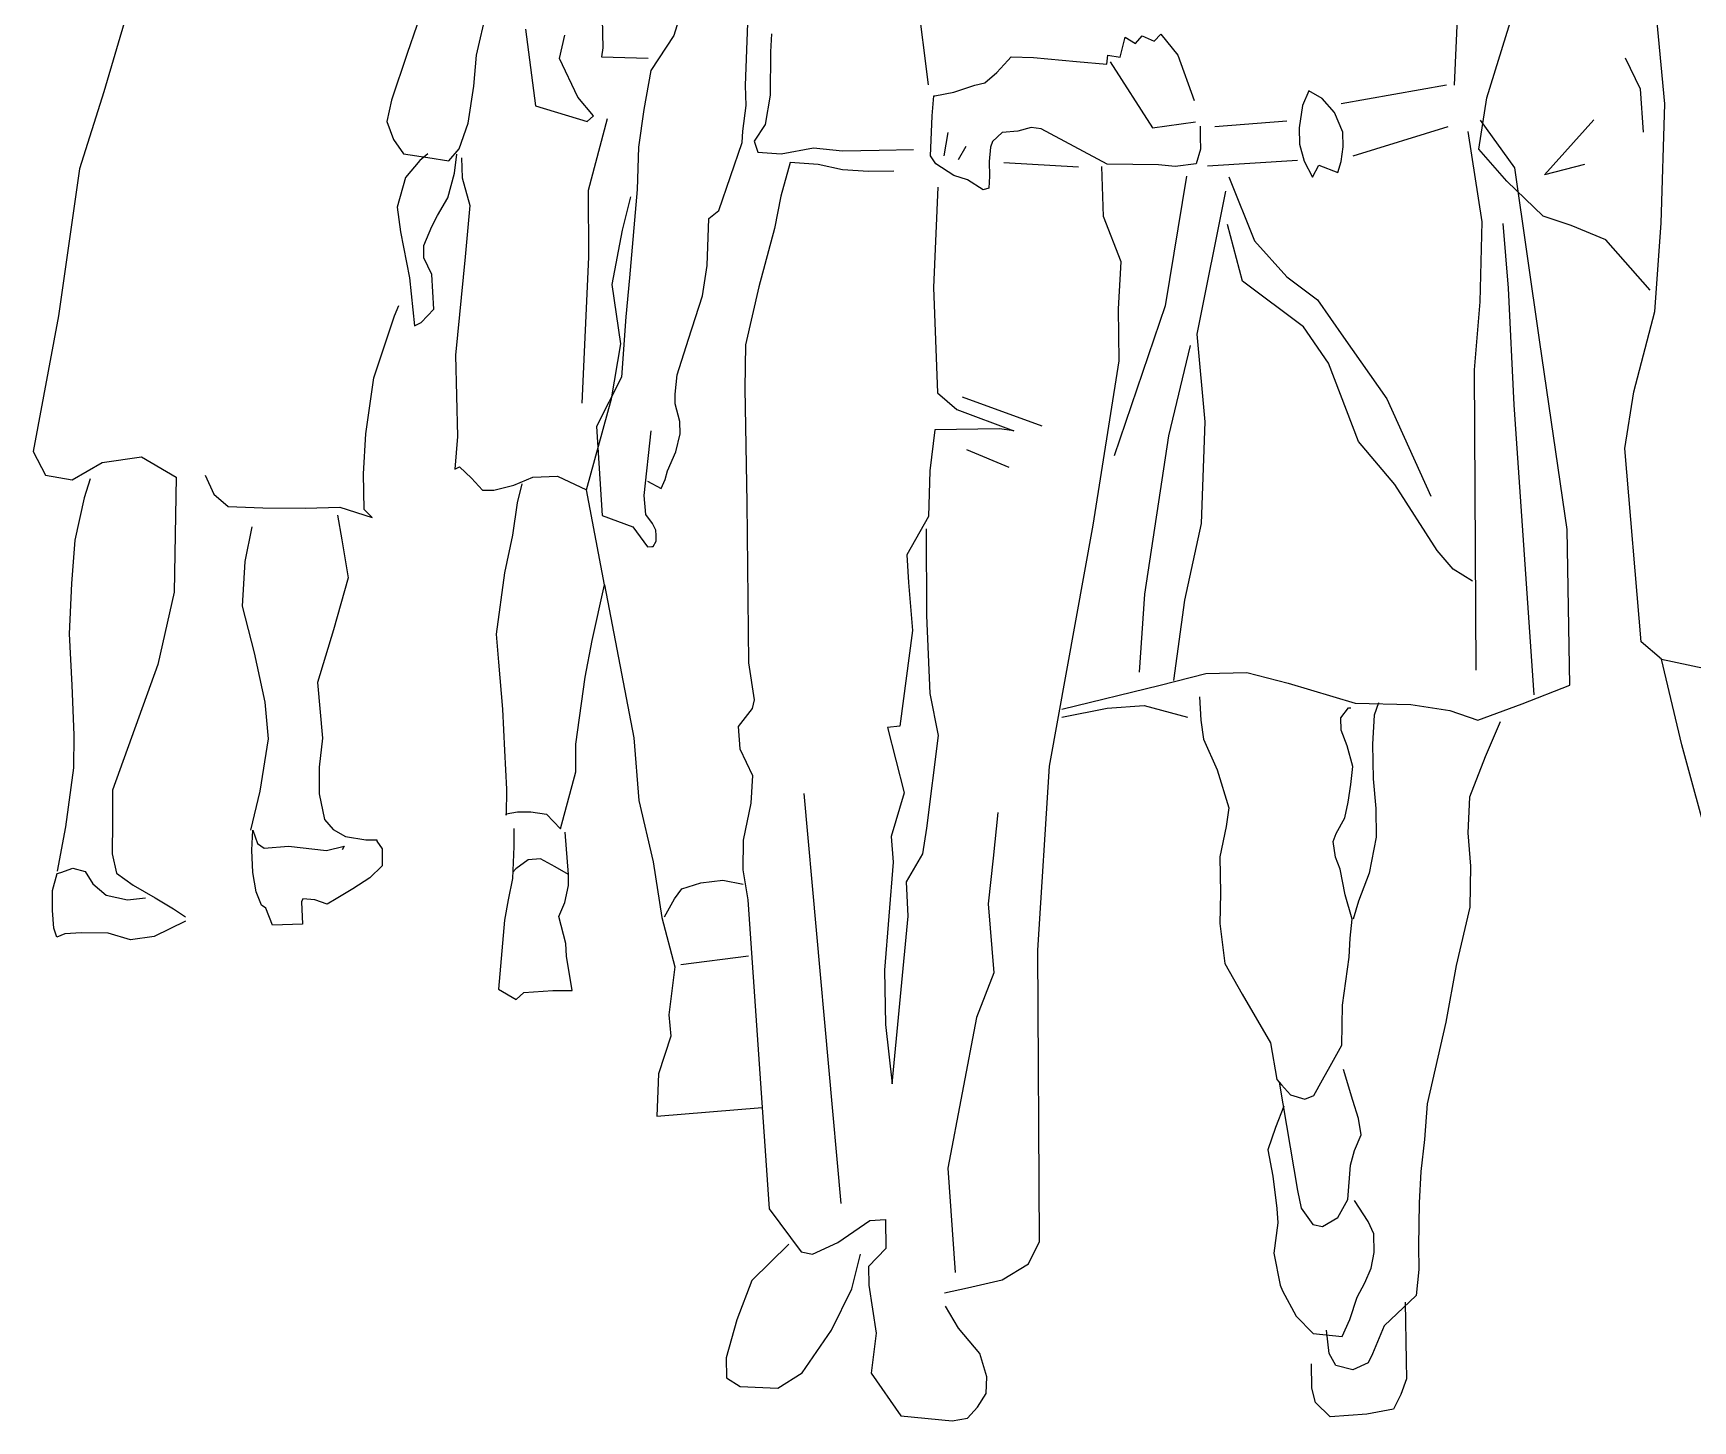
# Model space of a CAD drawing. Header units: millimetres. Extents: x -1574.69 to -1571.06, y 1777.78 to 1779.76.
# Drawn here: x -1573.295 to -1572.151, y 1778.133 to 1779.09 of the extents above; entities that cross this region are included whole.
import ezdxf

# ---------------------------------------------------------------- set-up
doc = ezdxf.new("R2010")
doc.units = ezdxf.units.MM
doc.header["$LTSCALE"] = 10
doc.layers.add('Humanos', color=2, linetype='Continuous')

msp = doc.modelspace()

# ---------------------------------------------------------------- linework, layer by layer
at = {"layer": 'Humanos'}
for p, q in [((-1573.0156, 1779.1376), (-1573.0368, 1779.0756)), ((-1572.6874, 1779.1305), (-1572.6778, 1779.054)), ((-1572.1699, 1779.0408), (-1572.1773, 1779.118)), ((-1573.2298, 1779.1045), (-1573.2461, 1779.0492)), ((-1572.9892, 1779.0744), (-1572.982, 1779.1051)), ((-1572.8459, 1779.111), (-1572.8532, 1779.0879)), ((-1572.3129, 1779.105), (-1572.3151, 1779.0537)), ((-1572.2926, 1779.0449), (-1572.2716, 1779.1134)), ((-1572.9553, 1779.0924), (-1572.9484, 1779.0395)), ((-1572.9025, 1779.0994), (-1572.9021, 1779.0794)), ((-1572.8036, 1779.0535), (-1572.8021, 1779.0964)), ((-1572.932, 1779.072), (-1572.9283, 1779.0882)), ((-1572.8532, 1779.0879), (-1572.869, 1779.0638)), ((-1572.7858, 1779.089), (-1572.7864, 1779.0767)), ((-1572.5454, 1779.073), (-1572.5419, 1779.0868)), ((-1572.5419, 1779.0868), (-1572.5348, 1779.0824)), ((-1572.5348, 1779.0824), (-1572.5303, 1779.0877)), ((-1572.5303, 1779.0877), (-1572.5219, 1779.0841)), ((-1572.5219, 1779.0841), (-1572.5174, 1779.0888)), ((-1572.5174, 1779.0888), (-1572.5056, 1779.0743)), ((-1573.0368, 1779.0756), (-1573.0478, 1779.0433)), ((-1572.9909, 1779.0529), (-1572.9892, 1779.0744)), ((-1572.9193, 1779.0454), (-1572.932, 1779.072)), ((-1572.9021, 1779.0794), (-1572.9029, 1779.0733)), ((-1572.9029, 1779.0733), (-1572.8707, 1779.0723)), ((-1572.7864, 1779.0767), (-1572.7866, 1779.0467)), ((-1572.6305, 1779.0624), (-1572.6229, 1779.0708)), ((-1572.6229, 1779.0708), (-1572.6206, 1779.0733)), ((-1572.6206, 1779.0733), (-1572.6052, 1779.0727)), ((-1572.6052, 1779.0727), (-1572.5754, 1779.0701)), ((-1572.5754, 1779.0701), (-1572.5545, 1779.0682)), ((-1572.5545, 1779.0682), (-1572.554, 1779.0744)), ((-1572.554, 1779.0744), (-1572.5454, 1779.073)), ((-1572.5524, 1779.0698), (-1572.5232, 1779.0243)), ((-1572.5056, 1779.0743), (-1572.4943, 1779.0431)), ((-1572.1973, 1779.0725), (-1572.1869, 1779.0512)), ((-1572.869, 1779.0638), (-1572.8738, 1779.037)), ((-1572.6387, 1779.0553), (-1572.6305, 1779.0624)), ((-1573.2461, 1779.0492), (-1573.2627, 1778.9961)), ((-1572.9948, 1779.0276), (-1572.9909, 1779.0529)), ((-1572.8033, 1779.0397), (-1572.8036, 1779.0535)), ((-1572.7866, 1779.0467), (-1572.7902, 1779.0267)), ((-1572.6751, 1779.0325), (-1572.6738, 1779.0464)), ((-1572.6738, 1779.0464), (-1572.6731, 1779.0464)), ((-1572.6731, 1779.0464), (-1572.66, 1779.0488)), ((-1572.66, 1779.0488), (-1572.6456, 1779.0536)), ((-1572.6456, 1779.0536), (-1572.6387, 1779.0553)), ((-1572.4154, 1779.0499), (-1572.4198, 1779.0398)), ((-1572.4061, 1779.0446), (-1572.4154, 1779.0499)), ((-1572.3204, 1779.0536), (-1572.3931, 1779.0409)), ((-1572.1869, 1779.0512), (-1572.1849, 1779.0212)), ((-1573.0478, 1779.0433), (-1573.051, 1779.0286)), ((-1572.9484, 1779.0395), (-1572.9129, 1779.0287)), ((-1572.9084, 1779.0325), (-1572.9193, 1779.0454)), ((-1572.8738, 1779.037), (-1572.8774, 1779.0109)), ((-1572.8055, 1779.0219), (-1572.8033, 1779.0397)), ((-1572.4198, 1779.0398), (-1572.422, 1779.0244)), ((-1572.3976, 1779.0349), (-1572.4061, 1779.0446)), ((-1572.3919, 1779.0212), (-1572.3976, 1779.0349)), ((-1572.2982, 1779.0095), (-1572.2926, 1779.0449)), ((-1572.1725, 1778.9586), (-1572.1699, 1779.0408)), ((-1573.051, 1779.0286), (-1573.0464, 1779.0163)), ((-1573.001, 1779.0099), (-1572.9948, 1779.0276)), ((-1572.9129, 1779.0287), (-1572.9084, 1779.0325)), ((-1572.8991, 1779.0304), (-1572.9121, 1778.9812)), ((-1572.7902, 1779.0267), (-1572.7977, 1779.0152)), ((-1572.6757, 1779.0157), (-1572.6751, 1779.0325)), ((-1572.6068, 1779.0245), (-1572.616, 1779.0219)), ((-1572.5998, 1779.0237), (-1572.6068, 1779.0245)), ((-1572.5543, 1778.9992), (-1572.5998, 1779.0237)), ((-1572.5232, 1779.0243), (-1572.4934, 1779.0285)), ((-1572.4903, 1779.0255), (-1572.4902, 1779.0178)), ((-1572.4306, 1779.0289), (-1572.4802, 1779.025)), ((-1572.422, 1779.0244), (-1572.4218, 1779.013)), ((-1572.3848, 1779.0051), (-1572.3192, 1779.0252)), ((-1572.2734, 1778.9968), (-1572.297, 1779.0295)), ((-1572.2528, 1778.9919), (-1572.2188, 1779.0299)), ((-1573.0464, 1779.0163), (-1573.0395, 1779.0064)), ((-1572.8221, 1778.9673), (-1572.806, 1779.0142)), ((-1572.806, 1779.0142), (-1572.8055, 1779.0219)), ((-1572.7977, 1779.0152), (-1572.7952, 1779.0076)), ((-1572.6762, 1779.0049), (-1572.6757, 1779.0157)), ((-1572.6642, 1779.0211), (-1572.667, 1779.0051)), ((-1572.6334, 1779.0148), (-1572.6349, 1779.0109)), ((-1572.6267, 1779.0211), (-1572.6334, 1779.0148)), ((-1572.616, 1779.0219), (-1572.6267, 1779.0211)), ((-1572.4902, 1779.0178), (-1572.4901, 1779.0095)), ((-1572.4218, 1779.013), (-1572.4185, 1779.0014)), ((-1572.3917, 1779.0111), (-1572.3919, 1779.0212)), ((-1572.2958, 1778.9596), (-1572.3054, 1779.0217)), ((-1573.0395, 1779.0064), (-1573.0226, 1779.0039)), ((-1573.0281, 1779.0017), (-1573.038, 1778.9901)), ((-1573.0226, 1779.0063), (-1573.0281, 1779.0017)), ((-1573.0226, 1779.0039), (-1573.0081, 1779.0016)), ((-1573.0081, 1779.0016), (-1573.001, 1779.0099)), ((-1573.0042, 1778.993), (-1573.0026, 1779.0061)), ((-1572.9995, 1779.0037), (-1572.9989, 1778.9899)), ((-1572.8774, 1779.0109), (-1572.8784, 1778.9817)), ((-1572.7952, 1779.0076), (-1572.7791, 1779.0063)), ((-1572.7729, 1779.0003), (-1572.7793, 1778.9772)), ((-1572.7791, 1779.0063), (-1572.7569, 1779.0104)), ((-1572.7536, 1778.9991), (-1572.7729, 1779.0003)), ((-1572.7569, 1779.0104), (-1572.7369, 1779.0085)), ((-1572.7369, 1779.0085), (-1572.7115, 1779.0089)), ((-1572.7115, 1779.0089), (-1572.6879, 1779.0093)), ((-1572.6724, 1778.9995), (-1572.6762, 1779.0049)), ((-1572.6517, 1779.0115), (-1572.6571, 1779.0022)), ((-1572.6349, 1779.0109), (-1572.6356, 1779.001)), ((-1572.6356, 1779.001), (-1572.6354, 1778.9909)), ((-1572.6255, 1779.0003), (-1572.5742, 1778.9974)), ((-1572.4901, 1779.0095), (-1572.493, 1778.9994)), ((-1572.4853, 1778.998), (-1572.4231, 1779.002)), ((-1572.4185, 1779.0014), (-1572.4129, 1778.9902)), ((-1572.3954, 1778.9935), (-1572.3931, 1779.0012)), ((-1572.3931, 1779.0012), (-1572.3917, 1779.0111)), ((-1572.2788, 1778.9875), (-1572.2982, 1779.0095)), ((-1573.2627, 1778.9961), (-1573.2772, 1778.8948)), ((-1573.038, 1778.9901), (-1573.0437, 1778.9695)), ((-1573.0089, 1778.9761), (-1573.0042, 1778.993)), ((-1572.9989, 1778.9899), (-1572.9936, 1778.9707)), ((-1572.7367, 1778.9954), (-1572.7536, 1778.9991)), ((-1572.7189, 1778.9942), (-1572.7367, 1778.9954)), ((-1572.7014, 1778.9944), (-1572.7189, 1778.9942)), ((-1572.66, 1778.9914), (-1572.6724, 1778.9995)), ((-1572.6507, 1778.9885), (-1572.66, 1778.9914)), ((-1572.6354, 1778.9909), (-1572.6359, 1778.9826)), ((-1572.5568, 1778.9631), (-1572.558, 1778.9976)), ((-1572.519, 1778.9989), (-1572.5543, 1778.9992)), ((-1572.5074, 1778.9976), (-1572.519, 1778.9989)), ((-1572.4996, 1778.9909), (-1572.5144, 1778.9015)), ((-1572.493, 1778.9994), (-1572.5074, 1778.9976)), ((-1572.4705, 1778.9905), (-1572.4529, 1778.9463)), ((-1572.4129, 1778.9902), (-1572.4084, 1778.9985)), ((-1572.4084, 1778.9985), (-1572.3954, 1778.9935)), ((-1572.2561, 1778.8766), (-1572.2734, 1778.9968)), ((-1572.2253, 1778.9991), (-1572.2528, 1778.9919)), ((-1572.9121, 1778.9812), (-1572.912, 1778.9352)), ((-1572.8784, 1778.9817), (-1572.8836, 1778.9209)), ((-1572.6712, 1778.9835), (-1572.674, 1778.9143)), ((-1572.6399, 1778.9816), (-1572.6507, 1778.9885)), ((-1572.6359, 1778.9826), (-1572.6399, 1778.9816)), ((-1572.4727, 1778.9806), (-1572.4926, 1778.882)), ((-1572.2538, 1778.9634), (-1572.2788, 1778.9875)), ((-1573.0437, 1778.9695), (-1573.0414, 1778.9526)), ((-1573.016, 1778.9638), (-1573.0089, 1778.9761)), ((-1572.9936, 1778.9707), (-1572.9969, 1778.9354)), ((-1572.8885, 1778.9538), (-1572.8828, 1778.9768)), ((-1572.829, 1778.9617), (-1572.8221, 1778.9673)), ((-1572.7793, 1778.9772), (-1572.7836, 1778.9548)), ((-1573.0254, 1778.9432), (-1573.0198, 1778.9562)), ((-1573.0198, 1778.9562), (-1573.016, 1778.9638)), ((-1572.83, 1778.9295), (-1572.829, 1778.9617)), ((-1572.7836, 1778.9548), (-1572.7945, 1778.9147)), ((-1572.5447, 1778.9319), (-1572.5568, 1778.9631)), ((-1572.461, 1778.9186), (-1572.4715, 1778.9577)), ((-1572.2973, 1778.9044), (-1572.2958, 1778.9596)), ((-1572.2776, 1778.9139), (-1572.2814, 1778.9583)), ((-1572.2345, 1778.9569), (-1572.2538, 1778.9634)), ((-1572.2106, 1778.9472), (-1572.2345, 1778.9569)), ((-1572.1768, 1778.8978), (-1572.1725, 1778.9586)), ((-1573.0414, 1778.9526), (-1573.0354, 1778.9209)), ((-1573.0254, 1778.9347), (-1573.0254, 1778.9432)), ((-1572.8955, 1778.9163), (-1572.8885, 1778.9538)), ((-1572.4529, 1778.9463), (-1572.4304, 1778.9215)), ((-1572.1801, 1778.9125), (-1572.2106, 1778.9472)), ((-1573.02, 1778.9232), (-1573.0254, 1778.9347)), ((-1572.9969, 1778.9354), (-1573.0035, 1778.8675)), ((-1572.912, 1778.9352), (-1572.9165, 1778.8345)), ((-1572.5465, 1778.8995), (-1572.5447, 1778.9319)), ((-1573.0354, 1778.9209), (-1573.0319, 1778.8879)), ((-1573.0186, 1778.8993), (-1573.02, 1778.9232)), ((-1572.8836, 1778.9209), (-1572.8862, 1778.894)), ((-1572.8334, 1778.9086), (-1572.83, 1778.9295)), ((-1572.4304, 1778.9215), (-1572.4093, 1778.9057)), ((-1572.8896, 1778.8754), (-1572.8955, 1778.9163)), ((-1572.7945, 1778.9147), (-1572.8037, 1778.8747)), ((-1572.674, 1778.9143), (-1572.6713, 1778.8416)), ((-1572.4191, 1778.8871), (-1572.461, 1778.9186)), ((-1572.2738, 1778.8334), (-1572.2776, 1778.9139)), ((-1573.0457, 1778.8948), (-1573.0426, 1778.9018)), ((-1573.0273, 1778.8901), (-1573.0186, 1778.8993)), ((-1572.843, 1778.8787), (-1572.8334, 1778.9086)), ((-1572.5144, 1778.9015), (-1572.5495, 1778.7982)), ((-1572.546, 1778.8636), (-1572.5465, 1778.8995)), ((-1572.4093, 1778.9057), (-1572.3914, 1778.8799)), ((-1572.3012, 1778.8575), (-1572.2973, 1778.9044)), ((-1572.1912, 1778.8424), (-1572.1768, 1778.8978)), ((-1573.2772, 1778.8948), (-1573.2947, 1778.8011)), ((-1573.0598, 1778.8519), (-1573.0457, 1778.8948)), ((-1573.0319, 1778.8879), (-1573.0273, 1778.8901)), ((-1572.8862, 1778.894), (-1572.8892, 1778.8525)), ((-1572.4018, 1778.862), (-1572.4191, 1778.8871)), ((-1572.896, 1778.8376), (-1572.8896, 1778.8754)), ((-1572.8509, 1778.854), (-1572.843, 1778.8787)), ((-1572.8037, 1778.8747), (-1572.8041, 1778.8447)), ((-1572.4926, 1778.882), (-1572.487, 1778.8216)), ((-1572.3914, 1778.8799), (-1572.3615, 1778.8374)), ((-1572.2372, 1778.7475), (-1572.2561, 1778.8766)), ((-1573.0035, 1778.8675), (-1573.0023, 1778.8115)), ((-1572.564, 1778.7505), (-1572.546, 1778.8636)), ((-1572.4971, 1778.8742), (-1572.512, 1778.812)), ((-1573.0653, 1778.8135), (-1573.0598, 1778.8519)), ((-1572.8892, 1778.8525), (-1572.9064, 1778.8185)), ((-1572.8522, 1778.8408), (-1572.8509, 1778.854)), ((-1572.381, 1778.808), (-1572.4018, 1778.862)), ((-1572.3, 1778.6505), (-1572.3012, 1778.8575)), ((-1572.8521, 1778.8341), (-1572.8522, 1778.8408)), ((-1572.8041, 1778.8447), (-1572.8028, 1778.7659)), ((-1572.6713, 1778.8416), (-1572.658, 1778.8302)), ((-1572.1976, 1778.8033), (-1572.1912, 1778.8424)), ((-1572.9133, 1778.7747), (-1572.896, 1778.8376)), ((-1572.8489, 1778.8218), (-1572.8521, 1778.8341)), ((-1572.658, 1778.8302), (-1572.6188, 1778.8155)), ((-1572.6544, 1778.8388), (-1572.5995, 1778.8189)), ((-1572.3615, 1778.8374), (-1572.3313, 1778.7705)), ((-1572.2599, 1778.6336), (-1572.2738, 1778.8334)), ((-1572.9064, 1778.8185), (-1572.9024, 1778.7572)), ((-1572.8487, 1778.8133), (-1572.8489, 1778.8218)), ((-1572.487, 1778.8216), (-1572.4896, 1778.7517)), ((-1573.067, 1778.7858), (-1573.0653, 1778.8135)), ((-1573.0023, 1778.8115), (-1573.004, 1778.7891)), ((-1572.8735, 1778.7708), (-1572.8687, 1778.8154)), ((-1572.8516, 1778.801), (-1572.8487, 1778.8133)), ((-1572.6731, 1778.8162), (-1572.6766, 1778.7878)), ((-1572.6287, 1778.8169), (-1572.6731, 1778.8162)), ((-1572.6188, 1778.8155), (-1572.6287, 1778.8169)), ((-1572.512, 1778.812), (-1572.5287, 1778.7028)), ((-1572.356, 1778.7784), (-1572.381, 1778.808)), ((-1573.2947, 1778.8011), (-1573.2863, 1778.7848)), ((-1573.2471, 1778.7937), (-1573.2201, 1778.7975)), ((-1573.2201, 1778.7975), (-1573.1962, 1778.7835)), ((-1572.8575, 1778.788), (-1572.8516, 1778.801)), ((-1572.6514, 1778.8027), (-1572.6221, 1778.7903)), ((-1572.1862, 1778.6701), (-1572.1976, 1778.8033)), ((-1573.2863, 1778.7848), (-1573.2678, 1778.7816)), ((-1573.2678, 1778.7816), (-1573.2471, 1778.7937)), ((-1573.1962, 1778.7835), (-1573.1976, 1778.7042)), ((-1573.1762, 1778.7849), (-1573.1701, 1778.7717)), ((-1573.0665, 1778.7612), (-1573.067, 1778.7858)), ((-1573.004, 1778.7891), (-1573.0009, 1778.7906)), ((-1573.0009, 1778.7906), (-1572.9926, 1778.7829)), ((-1572.9926, 1778.7829), (-1572.9849, 1778.7745)), ((-1572.9634, 1778.7781), (-1572.9502, 1778.7835)), ((-1572.9502, 1778.7835), (-1572.9333, 1778.7841)), ((-1572.9333, 1778.7841), (-1572.9133, 1778.7747)), ((-1572.859, 1778.7818), (-1572.8575, 1778.788)), ((-1572.6766, 1778.7878), (-1572.6776, 1778.7563)), ((-1573.2555, 1778.7824), (-1573.2596, 1778.7692)), ((-1573.1701, 1778.7717), (-1573.1603, 1778.7633)), ((-1572.9849, 1778.7745), (-1572.9772, 1778.7745)), ((-1572.9772, 1778.7745), (-1572.9634, 1778.7781)), ((-1572.9579, 1778.7789), (-1572.961, 1778.7658)), ((-1572.9008, 1778.7094), (-1572.9133, 1778.7747)), ((-1572.8712, 1778.7807), (-1572.8619, 1778.7756)), ((-1572.8619, 1778.7756), (-1572.859, 1778.7818)), ((-1572.3268, 1778.7329), (-1572.356, 1778.7784)), ((-1573.2596, 1778.7692), (-1573.2659, 1778.74)), ((-1573.1603, 1778.7633), (-1573.1364, 1778.7623)), ((-1573.1364, 1778.7623), (-1573.1071, 1778.7621)), ((-1573.1071, 1778.7621), (-1573.0834, 1778.7628)), ((-1573.0834, 1778.7628), (-1573.0611, 1778.7557)), ((-1573.0611, 1778.7557), (-1573.0665, 1778.7612)), ((-1572.961, 1778.7658), (-1572.9643, 1778.7436)), ((-1572.8724, 1778.7577), (-1572.8735, 1778.7708)), ((-1572.8028, 1778.7659), (-1572.8017, 1778.6555)), ((-1573.1441, 1778.7494), (-1573.1489, 1778.7255)), ((-1573.085, 1778.7573), (-1573.082, 1778.7404)), ((-1572.9024, 1778.7572), (-1572.8814, 1778.7492)), ((-1572.8814, 1778.7492), (-1572.8713, 1778.7356)), ((-1572.8677, 1778.7517), (-1572.8724, 1778.7577)), ((-1572.8654, 1778.7471), (-1572.8677, 1778.7517)), ((-1572.6776, 1778.7563), (-1572.6925, 1778.73)), ((-1572.5942, 1778.5844), (-1572.564, 1778.7505)), ((-1572.4896, 1778.7517), (-1572.501, 1778.6987)), ((-1573.2659, 1778.74), (-1573.2683, 1778.7102)), ((-1573.082, 1778.7404), (-1573.0776, 1778.7142)), ((-1572.9643, 1778.7436), (-1572.9699, 1778.7175)), ((-1572.8674, 1778.7357), (-1572.8653, 1778.7394)), ((-1572.8653, 1778.7434), (-1572.8654, 1778.7471)), ((-1572.8653, 1778.7394), (-1572.8653, 1778.7434)), ((-1572.6787, 1778.6881), (-1572.679, 1778.7479)), ((-1572.2354, 1778.6402), (-1572.2372, 1778.7475)), ((-1572.8713, 1778.7356), (-1572.8683, 1778.7357)), ((-1572.8683, 1778.7357), (-1572.8674, 1778.7357)), ((-1572.6925, 1778.73), (-1572.6913, 1778.7109)), ((-1572.3158, 1778.7201), (-1572.3268, 1778.7329)), ((-1573.1489, 1778.7255), (-1573.1506, 1778.6947)), ((-1573.0776, 1778.7142), (-1573.0877, 1778.6783)), ((-1572.9699, 1778.7175), (-1572.9755, 1778.6752)), ((-1572.3025, 1778.7118), (-1572.3158, 1778.7201)), ((-1573.2683, 1778.7102), (-1573.27, 1778.6755)), ((-1573.1976, 1778.7042), (-1573.2087, 1778.6544)), ((-1572.9094, 1778.671), (-1572.9008, 1778.7094)), ((-1572.9008, 1778.7094), (-1572.8806, 1778.6038)), ((-1572.6913, 1778.7109), (-1572.6886, 1778.6779)), ((-1572.5287, 1778.7028), (-1572.5324, 1778.6491)), ((-1573.1506, 1778.6947), (-1573.1425, 1778.6624)), ((-1572.501, 1778.6987), (-1572.5086, 1778.6434)), ((-1572.6763, 1778.6345), (-1572.6787, 1778.6881)), ((-1573.27, 1778.6755), (-1573.2681, 1778.6401)), ((-1573.0877, 1778.6783), (-1573.0987, 1778.6421)), ((-1572.9755, 1778.6752), (-1572.974, 1778.656)), ((-1572.9141, 1778.6456), (-1572.9094, 1778.671)), ((-1572.6886, 1778.6779), (-1572.6974, 1778.6118)), ((-1572.1722, 1778.658), (-1572.1862, 1778.6701)), ((-1573.1425, 1778.6624), (-1573.135, 1778.6285)), ((-1572.1722, 1778.658), (-1572.1322, 1778.6495)), ((-1572.1581, 1778.5991), (-1572.1722, 1778.658)), ((-1573.2087, 1778.6544), (-1573.24, 1778.5677)), ((-1572.974, 1778.656), (-1572.9712, 1778.6237)), ((-1572.9206, 1778.5995), (-1572.9141, 1778.6456)), ((-1572.8017, 1778.6555), (-1572.7976, 1778.6301)), ((-1572.5178, 1778.6402), (-1572.4864, 1778.6483)), ((-1572.4864, 1778.6483), (-1572.4581, 1778.6488)), ((-1572.4581, 1778.6488), (-1572.4295, 1778.6416)), ((-1573.2681, 1778.6401), (-1573.2667, 1778.6056)), ((-1573.0987, 1778.6421), (-1573.0952, 1778.6036)), ((-1572.6706, 1778.6055), (-1572.6763, 1778.6345)), ((-1572.5856, 1778.6237), (-1572.5178, 1778.6402)), ((-1572.4295, 1778.6416), (-1572.3833, 1778.6277)), ((-1572.2683, 1778.6274), (-1572.2354, 1778.6402)), ((-1573.135, 1778.6285), (-1573.1328, 1778.6032)), ((-1572.9712, 1778.6237), (-1572.9698, 1778.5952)), ((-1572.799, 1778.624), (-1572.8087, 1778.6116)), ((-1572.7976, 1778.6301), (-1572.799, 1778.624)), ((-1572.5856, 1778.6182), (-1572.5543, 1778.6242)), ((-1572.5543, 1778.6242), (-1572.5289, 1778.6262)), ((-1572.5289, 1778.6262), (-1572.499, 1778.6181)), ((-1572.4907, 1778.6321), (-1572.4898, 1778.6161)), ((-1572.3932, 1778.6177), (-1572.3879, 1778.6245)), ((-1572.3879, 1778.6245), (-1572.3863, 1778.6246)), ((-1572.3833, 1778.6277), (-1572.345, 1778.6268)), ((-1572.3673, 1778.6279), (-1572.3703, 1778.6196)), ((-1572.345, 1778.6268), (-1572.3182, 1778.6226)), ((-1572.2988, 1778.6161), (-1572.2683, 1778.6274)), ((-1572.8087, 1778.6116), (-1572.8077, 1778.5962)), ((-1572.6974, 1778.6118), (-1572.7059, 1778.611)), ((-1572.4898, 1778.6161), (-1572.488, 1778.603)), ((-1572.3931, 1778.6091), (-1572.3932, 1778.6177)), ((-1572.3703, 1778.6196), (-1572.3715, 1778.5996)), ((-1572.3182, 1778.6226), (-1572.2988, 1778.6161)), ((-1572.2834, 1778.6148), (-1572.2938, 1778.5908)), ((-1573.2667, 1778.6056), (-1573.2669, 1778.5832)), ((-1573.1328, 1778.6032), (-1573.1385, 1778.567)), ((-1573.0952, 1778.6036), (-1573.0975, 1778.5837)), ((-1572.8806, 1778.6038), (-1572.8771, 1778.5607)), ((-1572.7059, 1778.611), (-1572.6944, 1778.5659)), ((-1572.6787, 1778.5416), (-1572.6706, 1778.6055)), ((-1572.488, 1778.603), (-1572.4785, 1778.5817)), ((-1572.389, 1778.5984), (-1572.3931, 1778.6091)), ((-1572.9698, 1778.5952), (-1572.9684, 1778.5684)), ((-1572.9207, 1778.5804), (-1572.9206, 1778.5995)), ((-1572.8077, 1778.5962), (-1572.7989, 1778.578)), ((-1572.385, 1778.5841), (-1572.389, 1778.5984)), ((-1572.3715, 1778.5996), (-1572.3711, 1778.5757)), ((-1572.2938, 1778.5908), (-1572.3047, 1778.563)), ((-1572.1385, 1778.5267), (-1572.1581, 1778.5991)), ((-1573.2669, 1778.5832), (-1573.2724, 1778.5426)), ((-1573.0975, 1778.5837), (-1573.0976, 1778.5652)), ((-1572.9311, 1778.5411), (-1572.9207, 1778.5804)), ((-1572.7989, 1778.578), (-1572.8001, 1778.5589)), ((-1572.6022, 1778.4576), (-1572.5942, 1778.5844)), ((-1572.4785, 1778.5817), (-1572.4704, 1778.5557)), ((-1572.3863, 1778.5718), (-1572.385, 1778.5841)), ((-1573.24, 1778.5677), (-1573.2401, 1778.5461)), ((-1573.1385, 1778.567), (-1573.1448, 1778.5403)), ((-1572.9684, 1778.5684), (-1572.9686, 1778.5506)), ((-1572.7634, 1778.5656), (-1572.738, 1778.283)), ((-1572.6944, 1778.5659), (-1572.7032, 1778.5359)), ((-1572.3883, 1778.5595), (-1572.3863, 1778.5718)), ((-1572.3711, 1778.5757), (-1572.3692, 1778.5552)), ((-1573.0976, 1778.5652), (-1573.094, 1778.5476)), ((-1572.8771, 1778.5607), (-1572.8673, 1778.5185)), ((-1572.8001, 1778.5589), (-1572.8052, 1778.5334)), ((-1572.4704, 1778.5557), (-1572.4724, 1778.5428)), ((-1572.3906, 1778.5487), (-1572.3883, 1778.5595)), ((-1572.3692, 1778.5552), (-1572.3689, 1778.5353)), ((-1572.3047, 1778.563), (-1572.3058, 1778.5385)), ((-1573.2724, 1778.5426), (-1573.2781, 1778.5119)), ((-1573.2401, 1778.5461), (-1573.2402, 1778.5239)), ((-1573.094, 1778.5476), (-1573.0879, 1778.5406)), ((-1572.9686, 1778.5514), (-1572.9609, 1778.5529)), ((-1572.9686, 1778.5506), (-1572.9686, 1778.5514)), ((-1572.9609, 1778.5529), (-1572.9516, 1778.5529)), ((-1572.9516, 1778.5529), (-1572.9409, 1778.5513)), ((-1572.9409, 1778.5513), (-1572.9311, 1778.5411)), ((-1572.6298, 1778.5525), (-1572.633, 1778.5209)), ((-1572.4724, 1778.5428), (-1572.4767, 1778.5219)), ((-1572.3965, 1778.5379), (-1572.3906, 1778.5487)), ((-1573.144, 1778.5264), (-1573.1433, 1778.5402)), ((-1573.1433, 1778.5402), (-1573.1402, 1778.531)), ((-1573.0879, 1778.5406), (-1573.0794, 1778.5359)), ((-1573.0794, 1778.5359), (-1573.0655, 1778.5336)), ((-1573.0655, 1778.5336), (-1573.0579, 1778.5336)), ((-1573.0579, 1778.5336), (-1573.0579, 1778.5327)), ((-1573.0579, 1778.5327), (-1573.0542, 1778.5274)), ((-1572.9633, 1778.5413), (-1572.9634, 1778.529)), ((-1572.9258, 1778.5097), (-1572.928, 1778.5389)), ((-1572.8052, 1778.5334), (-1572.8055, 1778.5128)), ((-1572.7032, 1778.5359), (-1572.702, 1778.5182)), ((-1572.6815, 1778.524), (-1572.6787, 1778.5416)), ((-1572.3986, 1778.5324), (-1572.3965, 1778.5379)), ((-1572.3969, 1778.5217), (-1572.3986, 1778.5324)), ((-1572.3689, 1778.5353), (-1572.3737, 1778.5106)), ((-1572.3058, 1778.5385), (-1572.3039, 1778.5155)), ((-1573.2402, 1778.5239), (-1573.2372, 1778.5107)), ((-1573.1434, 1778.511), (-1573.144, 1778.5264)), ((-1573.1402, 1778.531), (-1573.1356, 1778.5279)), ((-1573.1356, 1778.5279), (-1573.1187, 1778.5293)), ((-1573.1187, 1778.5293), (-1573.0926, 1778.5261)), ((-1573.0926, 1778.5261), (-1573.0803, 1778.5291)), ((-1573.0803, 1778.5291), (-1573.0818, 1778.5267)), ((-1573.0542, 1778.5274), (-1573.0542, 1778.5157)), ((-1572.9634, 1778.529), (-1572.9642, 1778.5068)), ((-1572.9534, 1778.5197), (-1572.962, 1778.5136)), ((-1572.945, 1778.5205), (-1572.9534, 1778.5197)), ((-1572.935, 1778.515), (-1572.945, 1778.5205)), ((-1572.6926, 1778.5046), (-1572.6815, 1778.524)), ((-1572.633, 1778.5209), (-1572.6365, 1778.4895)), ((-1572.4767, 1778.5219), (-1572.4762, 1778.4967)), ((-1572.3937, 1778.5134), (-1572.3969, 1778.5217)), ((-1573.2813, 1778.4987), (-1573.2781, 1778.5103)), ((-1573.2781, 1778.5103), (-1573.2757, 1778.511)), ((-1573.2757, 1778.511), (-1573.2673, 1778.514)), ((-1573.2673, 1778.514), (-1573.2588, 1778.5118)), ((-1573.2588, 1778.5118), (-1573.2535, 1778.5032)), ((-1573.2372, 1778.5107), (-1573.2259, 1778.5023)), ((-1573.1411, 1778.4978), (-1573.1434, 1778.511)), ((-1573.0542, 1778.5157), (-1573.0626, 1778.5074)), ((-1572.962, 1778.5136), (-1572.9641, 1778.5113)), ((-1572.9258, 1778.5097), (-1572.935, 1778.515)), ((-1572.9258, 1778.502), (-1572.9258, 1778.5097)), ((-1572.8673, 1778.5185), (-1572.8614, 1778.48)), ((-1572.8055, 1778.5128), (-1572.8021, 1778.4921)), ((-1572.702, 1778.5182), (-1572.7078, 1778.4437)), ((-1572.3904, 1778.4957), (-1572.3937, 1778.5134)), ((-1572.3737, 1778.5106), (-1572.3811, 1778.4912)), ((-1572.3039, 1778.5155), (-1572.3044, 1778.4872)), ((-1573.2813, 1778.4849), (-1573.2813, 1778.4987)), ((-1573.2535, 1778.5032), (-1573.2444, 1778.4954)), ((-1573.2259, 1778.5023), (-1573.2106, 1778.4937)), ((-1573.1374, 1778.4886), (-1573.1411, 1778.4978)), ((-1573.0743, 1778.4998), (-1573.0858, 1778.4929)), ((-1573.0626, 1778.5074), (-1573.0743, 1778.4998)), ((-1572.9642, 1778.5068), (-1572.9674, 1778.4921)), ((-1572.9283, 1778.4903), (-1572.9258, 1778.502)), ((-1572.8527, 1778.493), (-1572.8476, 1778.4999)), ((-1572.8476, 1778.4999), (-1572.8345, 1778.504)), ((-1572.8345, 1778.504), (-1572.8192, 1778.5058)), ((-1572.8192, 1778.5058), (-1572.8054, 1778.503)), ((-1572.6915, 1778.4809), (-1572.6926, 1778.5046)), ((-1573.2444, 1778.4954), (-1573.2297, 1778.4922)), ((-1573.2297, 1778.4922), (-1573.2174, 1778.4937)), ((-1573.2106, 1778.4937), (-1573.1981, 1778.4859)), ((-1573.1981, 1778.4859), (-1573.1898, 1778.4806)), ((-1573.1344, 1778.4864), (-1573.1374, 1778.4886)), ((-1573.1298, 1778.4747), (-1573.1344, 1778.4864)), ((-1573.1088, 1778.493), (-1573.1097, 1778.4908)), ((-1573.1097, 1778.4908), (-1573.109, 1778.4754)), ((-1573.1005, 1778.4923), (-1573.1088, 1778.493)), ((-1573.092, 1778.4892), (-1573.1005, 1778.4923)), ((-1573.0858, 1778.4929), (-1573.092, 1778.4892)), ((-1572.9674, 1778.4921), (-1572.9699, 1778.4783)), ((-1572.9323, 1778.4807), (-1572.9283, 1778.4903)), ((-1572.8595, 1778.4806), (-1572.8527, 1778.493)), ((-1572.8021, 1778.4921), (-1572.7873, 1778.2792)), ((-1572.6365, 1778.4895), (-1572.6326, 1778.4418)), ((-1572.4762, 1778.4967), (-1572.4768, 1778.4759)), ((-1572.3855, 1778.4789), (-1572.3904, 1778.4957)), ((-1572.3811, 1778.4912), (-1572.3848, 1778.4789)), ((-1572.3044, 1778.4872), (-1572.3138, 1778.447)), ((-1573.2805, 1778.4726), (-1573.2813, 1778.4849)), ((-1573.1898, 1778.4775), (-1573.2114, 1778.4669)), ((-1573.109, 1778.4754), (-1573.1298, 1778.4747)), ((-1572.9699, 1778.4783), (-1572.9739, 1778.4307)), ((-1572.9276, 1778.462), (-1572.9323, 1778.4807)), ((-1572.8614, 1778.48), (-1572.8524, 1778.4461)), ((-1572.7026, 1778.3655), (-1572.6915, 1778.4809)), ((-1572.4768, 1778.4759), (-1572.4733, 1778.4483)), ((-1572.3868, 1778.4657), (-1572.3855, 1778.4789)), ((-1573.2784, 1778.4664), (-1573.2805, 1778.4726)), ((-1573.2729, 1778.4688), (-1573.2784, 1778.4664)), ((-1573.2614, 1778.4694), (-1573.2729, 1778.4688)), ((-1573.243, 1778.4693), (-1573.2614, 1778.4694)), ((-1573.2276, 1778.4646), (-1573.243, 1778.4693)), ((-1573.2114, 1778.4669), (-1573.2276, 1778.4646)), ((-1572.3875, 1778.4528), (-1572.3868, 1778.4657)), ((-1572.927, 1778.4534), (-1572.9276, 1778.462)), ((-1572.9232, 1778.4297), (-1572.927, 1778.4534)), ((-1572.8483, 1778.4477), (-1572.8015, 1778.4537)), ((-1572.6011, 1778.2568), (-1572.6022, 1778.4576)), ((-1572.3922, 1778.4197), (-1572.3875, 1778.4528)), ((-1572.8524, 1778.4461), (-1572.8565, 1778.413)), ((-1572.7078, 1778.4437), (-1572.7072, 1778.4062)), ((-1572.6326, 1778.4418), (-1572.6444, 1778.411)), ((-1572.4733, 1778.4483), (-1572.4613, 1778.4271)), ((-1572.3138, 1778.447), (-1572.3208, 1778.4079)), ((-1572.9739, 1778.4307), (-1572.9617, 1778.4235)), ((-1572.9617, 1778.4235), (-1572.9564, 1778.4283)), ((-1572.9564, 1778.4283), (-1572.9364, 1778.4298)), ((-1572.9364, 1778.4298), (-1572.9232, 1778.4297)), ((-1572.4613, 1778.4271), (-1572.4417, 1778.3937)), ((-1572.3926, 1778.392), (-1572.3922, 1778.4197)), ((-1572.8565, 1778.413), (-1572.8551, 1778.3983)), ((-1572.7072, 1778.4062), (-1572.7026, 1778.3655)), ((-1572.6444, 1778.411), (-1572.6642, 1778.3072)), ((-1572.3208, 1778.4079), (-1572.3337, 1778.3516)), ((-1572.8551, 1778.3983), (-1572.8636, 1778.3722)), ((-1572.4417, 1778.3937), (-1572.4374, 1778.3683)), ((-1572.4007, 1778.3775), (-1572.3926, 1778.392)), ((-1572.8636, 1778.3722), (-1572.8647, 1778.343)), ((-1572.406, 1778.3682), (-1572.4007, 1778.3775)), ((-1572.385, 1778.3538), (-1572.3915, 1778.3752)), ((-1572.4374, 1778.3683), (-1572.4342, 1778.3646)), ((-1572.4358, 1778.3665), (-1572.4232, 1778.2919)), ((-1572.4342, 1778.3646), (-1572.428, 1778.3577)), ((-1572.412, 1778.3573), (-1572.406, 1778.3682)), ((-1572.8647, 1778.343), (-1572.7921, 1778.3491)), ((-1572.4325, 1778.35), (-1572.4384, 1778.3354)), ((-1572.428, 1778.3577), (-1572.4181, 1778.3548)), ((-1572.4181, 1778.3548), (-1572.412, 1778.3573)), ((-1572.3811, 1778.3416), (-1572.385, 1778.3538)), ((-1572.3337, 1778.3516), (-1572.3355, 1778.327)), ((-1572.3793, 1778.3303), (-1572.3811, 1778.3416)), ((-1572.4384, 1778.3354), (-1572.4436, 1778.32)), ((-1572.3838, 1778.3195), (-1572.3793, 1778.3303)), ((-1572.3355, 1778.327), (-1572.3382, 1778.3049)), ((-1572.4436, 1778.32), (-1572.4402, 1778.3017)), ((-1572.3867, 1778.3093), (-1572.3838, 1778.3195)), ((-1572.6642, 1778.3072), (-1572.6591, 1778.2353)), ((-1572.3885, 1778.2857), (-1572.3867, 1778.3093)), ((-1572.3382, 1778.3049), (-1572.3394, 1778.2834)), ((-1572.4402, 1778.3017), (-1572.4374, 1778.2794)), ((-1572.4232, 1778.2919), (-1572.4206, 1778.2797)), ((-1572.4206, 1778.2797), (-1572.4127, 1778.2684)), ((-1572.3953, 1778.2733), (-1572.3885, 1778.2857)), ((-1572.3744, 1778.2706), (-1572.3839, 1778.2849)), ((-1572.3394, 1778.2834), (-1572.3398, 1778.2534)), ((-1572.7873, 1778.2792), (-1572.7653, 1778.2495)), ((-1572.74, 1778.2561), (-1572.7179, 1778.2711)), ((-1572.7179, 1778.2711), (-1572.7072, 1778.2719)), ((-1572.7072, 1778.2719), (-1572.7069, 1778.252)), ((-1572.4366, 1778.2695), (-1572.4394, 1778.2487)), ((-1572.4374, 1778.2794), (-1572.4366, 1778.2695)), ((-1572.4127, 1778.2684), (-1572.4059, 1778.267)), ((-1572.4059, 1778.267), (-1572.3953, 1778.2733)), ((-1572.3706, 1778.2621), (-1572.3744, 1778.2706)), ((-1572.6086, 1778.2413), (-1572.6011, 1778.2568)), ((-1572.3704, 1778.2492), (-1572.3706, 1778.2621)), ((-1572.7737, 1778.2549), (-1572.7994, 1778.2299)), ((-1572.7653, 1778.2495), (-1572.7576, 1778.2481)), ((-1572.7576, 1778.2481), (-1572.74, 1778.2561)), ((-1572.7303, 1778.224), (-1572.7245, 1778.248)), ((-1572.7069, 1778.252), (-1572.7189, 1778.2395)), ((-1572.4394, 1778.2487), (-1572.4351, 1778.2266)), ((-1572.3724, 1778.2384), (-1572.3704, 1778.2492)), ((-1572.3398, 1778.2534), (-1572.3395, 1778.2374)), ((-1572.7189, 1778.2395), (-1572.7187, 1778.2266)), ((-1572.6268, 1778.2303), (-1572.6086, 1778.2413)), ((-1572.3768, 1778.2282), (-1572.3724, 1778.2384)), ((-1572.3395, 1778.2374), (-1572.3414, 1778.2196)), ((-1572.7994, 1778.2299), (-1572.8097, 1778.2028)), ((-1572.7443, 1778.1955), (-1572.7303, 1778.224)), ((-1572.7187, 1778.2266), (-1572.7136, 1778.1936)), ((-1572.6665, 1778.2213), (-1572.6506, 1778.2247)), ((-1572.6506, 1778.2247), (-1572.6268, 1778.2303)), ((-1572.4351, 1778.2266), (-1572.4335, 1778.2227)), ((-1572.4335, 1778.2227), (-1572.424, 1778.2053)), ((-1572.3821, 1778.2183), (-1572.3768, 1778.2282)), ((-1572.6569, 1778.197), (-1572.6657, 1778.2121)), ((-1572.3871, 1778.2029), (-1572.3821, 1778.2183)), ((-1572.3414, 1778.2196), (-1572.3634, 1778.1987)), ((-1572.349, 1778.2149), (-1572.3483, 1778.1744)), ((-1572.8097, 1778.2028), (-1572.8169, 1778.1766)), ((-1572.424, 1778.2053), (-1572.4124, 1778.1933)), ((-1572.3924, 1778.1912), (-1572.3871, 1778.2029)), ((-1572.7646, 1778.1661), (-1572.7443, 1778.1955)), ((-1572.7136, 1778.1936), (-1572.7171, 1778.166)), ((-1572.6422, 1778.1795), (-1572.6569, 1778.197)), ((-1572.4124, 1778.1933), (-1572.3924, 1778.1912)), ((-1572.4014, 1778.1796), (-1572.4032, 1778.1956)), ((-1572.3634, 1778.1987), (-1572.3714, 1778.1793)), ((-1572.8169, 1778.1766), (-1572.8167, 1778.1628)), ((-1572.6373, 1778.1635), (-1572.6422, 1778.1795)), ((-1572.3967, 1778.1712), (-1572.4014, 1778.1796)), ((-1572.3714, 1778.1793), (-1572.3744, 1778.1731)), ((-1572.7813, 1778.1557), (-1572.7646, 1778.1661)), ((-1572.7171, 1778.166), (-1572.6967, 1778.1365)), ((-1572.4133, 1778.1556), (-1572.4136, 1778.1724)), ((-1572.385, 1778.1683), (-1572.3967, 1778.1712)), ((-1572.3744, 1778.1731), (-1572.385, 1778.1683)), ((-1572.3483, 1778.1744), (-1572.3481, 1778.1621)), ((-1572.8167, 1778.1628), (-1572.8074, 1778.1568)), ((-1572.8074, 1778.1568), (-1572.7813, 1778.1557)), ((-1572.6378, 1778.1519), (-1572.6373, 1778.1635)), ((-1572.4107, 1778.1458), (-1572.4133, 1778.1556)), ((-1572.3481, 1778.1621), (-1572.3519, 1778.1513)), ((-1572.6506, 1778.1349), (-1572.6437, 1778.1426)), ((-1572.6437, 1778.1426), (-1572.6378, 1778.1519)), ((-1572.4007, 1778.1358), (-1572.4107, 1778.1458)), ((-1572.3519, 1778.1513), (-1572.357, 1778.1412)), ((-1572.6967, 1778.1365), (-1572.6613, 1778.1331)), ((-1572.6613, 1778.1331), (-1572.6506, 1778.1349)), ((-1572.3753, 1778.1378), (-1572.4007, 1778.1358)), ((-1572.357, 1778.1412), (-1572.3753, 1778.1378))]:
    msp.add_line(p, q, dxfattribs=at)

doc.saveas('drawing.dxf')
